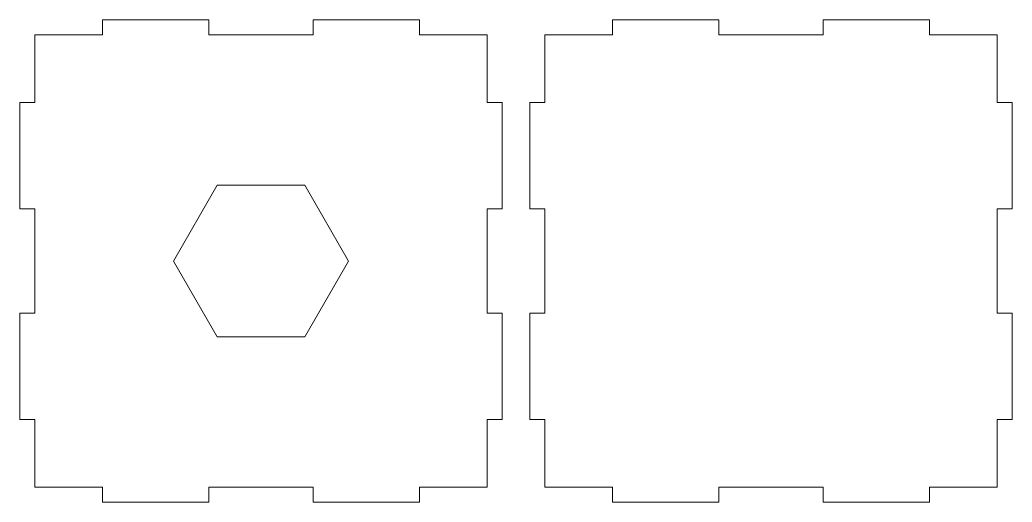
# Model space of a CAD drawing. Header units: millimetres. Extents: x -372 to 413, y -257 to 13.
# Drawn here: x 215.1 to 413, y -99.7 to -3.5 of the extents above; entities that cross this region are included whole.
import ezdxf

# ---------------------------------------------------------------- set-up
doc = ezdxf.new("R2010")
doc.units = ezdxf.units.MM
doc.header["$MEASUREMENT"] = 0
doc.layers.add('Layer 1', color=7, linetype='Continuous')

# ---------------------------------------------------------------- blocks, each defined once
blk = doc.blocks.new('block 5')
at = {"layer": 'Layer 1', "lineweight": 0}
for points in [[(252.75, -99.61), (252.75, -96.67), (273.55, -96.67), (273.55, -99.61), (273.61, -99.67), (294.7, -99.67), (294.75, -99.61), (294.75, -96.67), (308.2, -96.67), (308.25, -96.61), (308.25, -83.17), (311.2, -83.17), (311.25, -83.11), (311.25, -62.02), (311.2, -61.97), (308.25, -61.97), (308.25, -41.17), (311.2, -41.17), (311.25, -41.11), (311.25, -20.02), (311.2, -19.97), (308.25, -19.97), (308.25, -6.52), (308.2, -6.47), (294.75, -6.47), (294.75, -3.52), (294.7, -3.47), (273.61, -3.47), (273.55, -3.52), (273.55, -6.47), (252.75, -6.47), (252.75, -3.52), (252.7, -3.47), (231.61, -3.47), (231.55, -3.52), (231.55, -6.47), (218.11, -6.47), (218.05, -6.52), (218.05, -19.97), (215.11, -19.97), (215.05, -20.02), (215.05, -41.11), (215.11, -41.17), (218.05, -41.17), (218.05, -61.97), (215.11, -61.97), (215.05, -62.02), (215.05, -83.11), (215.11, -83.17), (218.05, -83.17), (218.05, -96.61), (218.11, -96.67), (231.55, -96.67), (231.55, -99.61), (231.61, -99.67), (252.7, -99.67), (252.75, -99.61)], [(254.44, -66.67), (245.72, -51.57), (254.44, -36.47), (271.87, -36.47), (280.59, -51.57), (271.87, -66.67), (254.44, -66.67)]]:
    blk.add_lwpolyline(points, dxfattribs=at)

msp = doc.modelspace()

# ---------------------------------------------------------------- linework, layer by layer
at = {"layer": 'Layer 1', "lineweight": 0}
msp.add_lwpolyline([(354.48, -99.61), (354.48, -96.67), (375.28, -96.67), (375.28, -99.61), (375.33, -99.67), (396.42, -99.67), (396.48, -99.61), (396.48, -96.67), (409.92, -96.67), (409.98, -96.61), (409.98, -83.17), (412.92, -83.17), (412.98, -83.11), (412.98, -62.02), (412.92, -61.97), (409.98, -61.97), (409.98, -41.17), (412.92, -41.17), (412.98, -41.11), (412.98, -20.02), (412.92, -19.97), (409.98, -19.97), (409.98, -6.52), (409.92, -6.47), (396.48, -6.47), (396.48, -3.52), (396.42, -3.47), (375.33, -3.47), (375.28, -3.52), (375.28, -6.47), (354.48, -6.47), (354.48, -3.52), (354.42, -3.47), (333.33, -3.47), (333.28, -3.52), (333.28, -6.47), (319.83, -6.47), (319.78, -6.52), (319.78, -19.97), (316.83, -19.97), (316.78, -20.02), (316.78, -41.11), (316.83, -41.17), (319.78, -41.17), (319.78, -61.97), (316.83, -61.97), (316.78, -62.02), (316.78, -83.11), (316.83, -83.17), (319.78, -83.17), (319.78, -96.61), (319.83, -96.67), (333.28, -96.67), (333.28, -99.61), (333.33, -99.67), (354.42, -99.67), (354.48, -99.61)], dxfattribs=at)

# ---------------------------------------------------------------- block references
at = {"layer": 'Layer 1'}
msp.add_blockref('block 5', (0, 0), dxfattribs=at)

doc.saveas('drawing.dxf')
